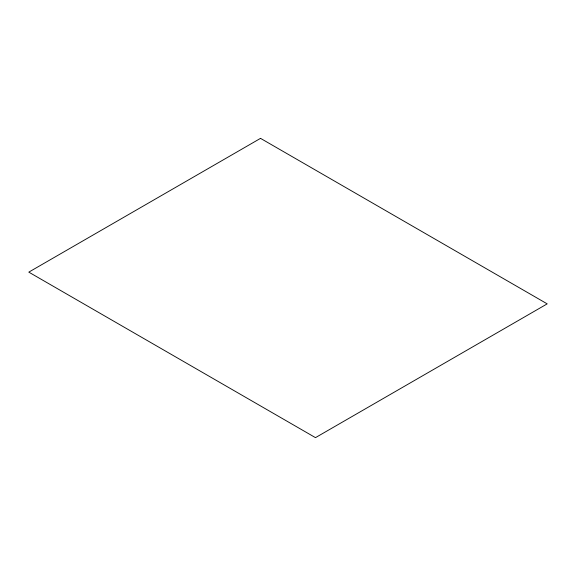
<?xml version="1.0" encoding="UTF-8"?>
<svg xmlns="http://www.w3.org/2000/svg" width="576" height="576" viewBox="0 0 576 576"><rect width="100%" height="100%" fill="white"/><g stroke="black" fill="none" stroke-linecap="round" stroke-linejoin="round"><path stroke-width="0.86" d="M260.525 138.355L28.8 272.138L315.475 437.645L547.2 303.862L260.525 138.355"/></g></svg>
